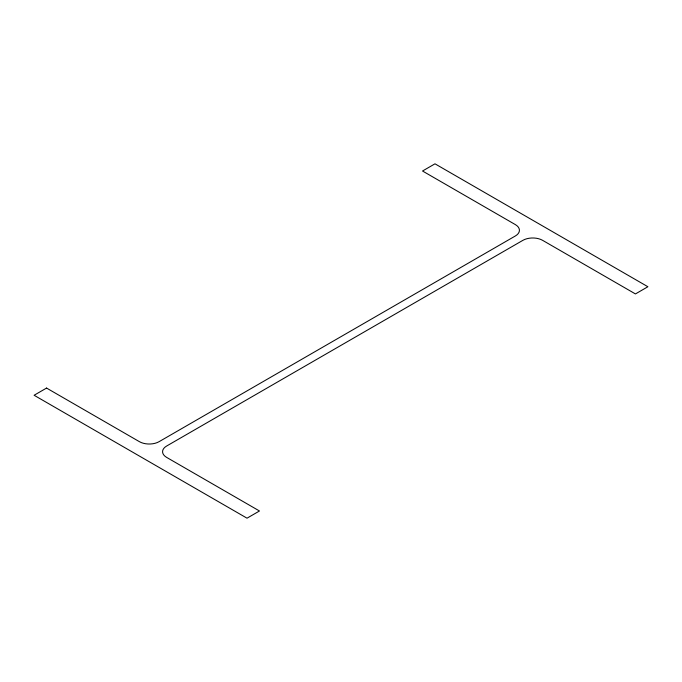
<?xml version="1.0" encoding="UTF-8"?>
<svg xmlns="http://www.w3.org/2000/svg" width="682" height="682" viewBox="0 0 682 682"><rect width="100%" height="100%" fill="white"/><g stroke="black" fill="none" stroke-linecap="round" stroke-linejoin="round"><path stroke-width="1.02" d="M46.564 388.067L34.1 395.262L247.012 518.184L259.475 510.988L166.638 457.392A13.921 8.039 0 0 1 166.638 446.028L522.906 240.328A13.921 8.039 0 0 1 542.591 240.328L635.436 293.933L647.9 286.738L434.988 163.816L422.525 171.012L515.362 224.608A13.921 8.039 0 0 1 515.362 235.972L159.094 441.672A13.921 8.039 0 0 1 139.409 441.672L46.564 388.067"/></g></svg>
